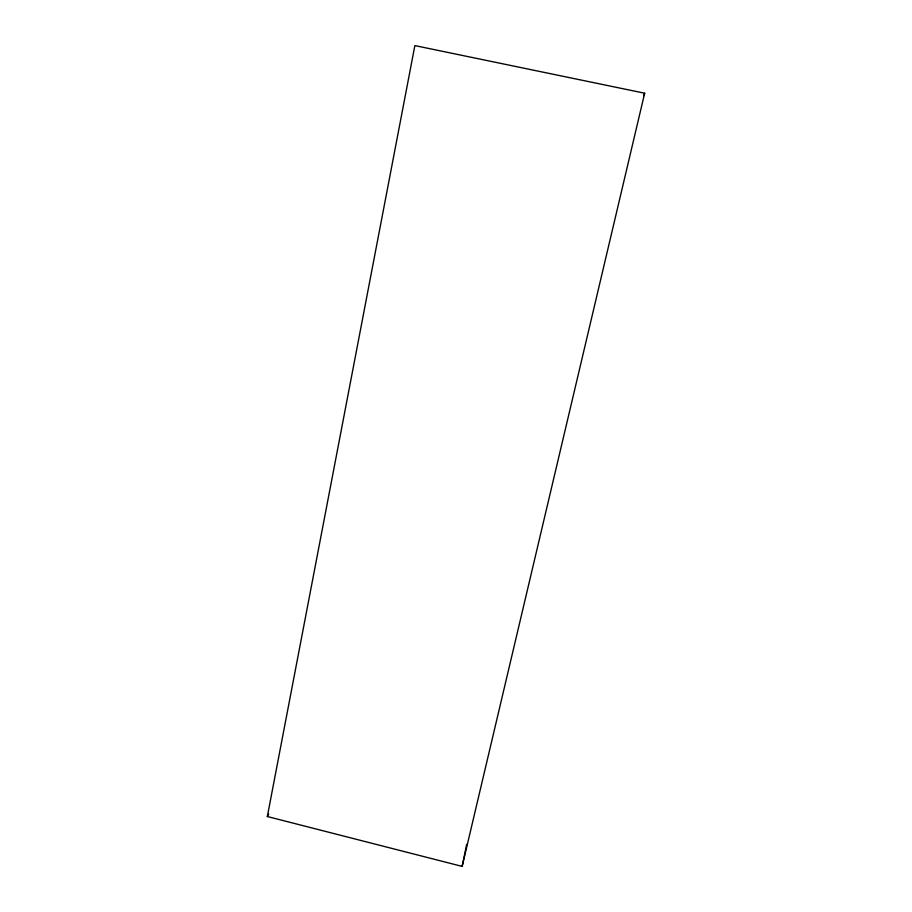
<?xml version="1.0" encoding="UTF-8"?>
<svg xmlns="http://www.w3.org/2000/svg" width="912" height="912" viewBox="0 0 912 912"><rect width="100%" height="100%" fill="white"/><g stroke="black" fill="none" stroke-linecap="round" stroke-linejoin="round"><path stroke-width="1.37" d="M267.33 816.525L414.869 45.6L644.67 93.218L462.156 866.4L267.33 816.525L268.687 814.028M462.156 866.4L466.67 844.375M643.644 95.714L644.67 93.218"/></g></svg>
